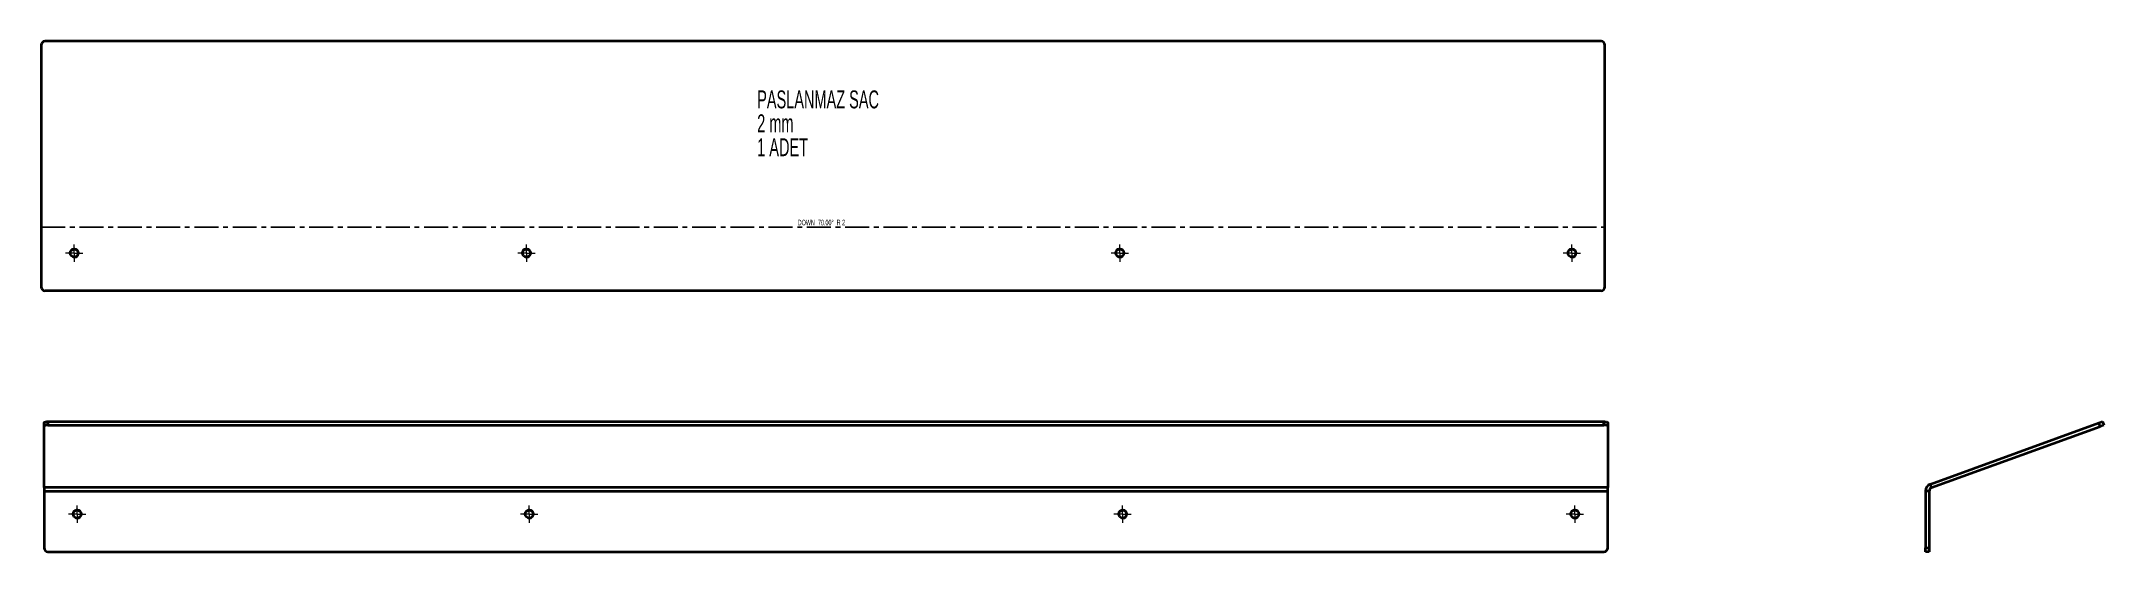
# Model space of a CAD drawing. Header units: millimetres. Extents: x -318 to 777, y -92 to 179.
import ezdxf

# ---------------------------------------------------------------- set-up
doc = ezdxf.new("R2010")
doc.units = ezdxf.units.MM
doc.linetypes.add('CENTERX2', pattern=[20.32, 12.7, -2.54, 2.54, -2.54])
doc.styles.add('SLDTEXTSTYLE0', font='TXT', dxfattribs={"width": 0.605})
doc.styles.add('SLDTEXTSTYLE1', font='TXT', dxfattribs={"width": 0.574118})

# ---------------------------------------------------------------- blocks, each defined once
blk = doc.blocks.new('SW_CENTERMARKSYMBOL_0')
at = {"color": 0, "linetype": 'Continuous', "lineweight": 18}
for p, q in [((-2.5, 0), (-4.6, 0)), ((0, 0), (-2.5, 0)), ((0, 2.5), (0, 4.6)), ((0, 0), (0, 2.5)), ((0, 0), (0, -2.5)), ((0, 0), (2.5, 0)), ((2.5, 0), (4.6, 0)), ((0, -2.5), (0, -4.6))]:
    blk.add_line(p, q, dxfattribs=at)
blk = doc.blocks.new('SW_CENTERMARKSYMBOL_1')
at = {"color": 0, "linetype": 'Continuous', "lineweight": 18}
for p, q in [((-2.5, 0), (-4.6, 0)), ((0, 0), (-2.5, 0)), ((0, 2.5), (0, 4.6)), ((0, 0), (0, 2.5)), ((0, 0), (0, -2.5)), ((0, 0), (2.5, 0)), ((2.5, 0), (4.6, 0)), ((0, -2.5), (0, -4.6))]:
    blk.add_line(p, q, dxfattribs=at)
blk = doc.blocks.new('SW_CENTERMARKSYMBOL_2')
at = {"color": 0, "linetype": 'Continuous', "lineweight": 18}
for p, q in [((-2.5, 0), (-4.6, 0)), ((0, 0), (-2.5, 0)), ((0, 2.5), (0, 4.6)), ((0, 0), (0, 2.5)), ((0, 0), (0, -2.5)), ((0, 0), (2.5, 0)), ((2.5, 0), (4.6, 0)), ((0, -2.5), (0, -4.6))]:
    blk.add_line(p, q, dxfattribs=at)
blk = doc.blocks.new('SW_CENTERMARKSYMBOL_3')
at = {"color": 0, "linetype": 'Continuous', "lineweight": 18}
for p, q in [((-2.5, 0), (-4.6, 0)), ((0, 0), (-2.5, 0)), ((0, 2.5), (0, 4.6)), ((0, 0), (0, 2.5)), ((0, 0), (0, -2.5)), ((0, 0), (2.5, 0)), ((2.5, 0), (4.6, 0)), ((0, -2.5), (0, -4.6))]:
    blk.add_line(p, q, dxfattribs=at)
blk = doc.blocks.new('SW_NOTE_0')
at = {"color": 0, "linetype": 'Continuous', "lineweight": 0, "attachment_point": 1, "style": 'SLDTEXTSTYLE0'}
for s, insert, char_height in [('PASLANMAZ SAC', (0, 12.3), 9.525), ('2 mm', (0, -0.4), 9.53), ('1 ADET', (0, -13.1), 9.53)]:
    blk.add_mtext(s, dxfattribs=dict(at, insert=insert, char_height=char_height))
blk = doc.blocks.new('SW_CENTERMARKSYMBOL_4')
at = {"color": 0, "linetype": 'Continuous', "lineweight": 18}
for p, q in [((-2.5, 0), (-4.6, 0)), ((0, 0), (-2.5, 0)), ((0, 2.5), (0, 4.6)), ((0, 0), (0, 2.5)), ((0, 0), (0, -2.5)), ((0, 0), (2.5, 0)), ((2.5, 0), (4.6, 0)), ((0, -2.5), (0, -4.6))]:
    blk.add_line(p, q, dxfattribs=at)
blk = doc.blocks.new('SW_CENTERMARKSYMBOL_5')
at = {"color": 0, "linetype": 'Continuous', "lineweight": 18}
for p, q in [((-2.5, 0), (-4.6, 0)), ((0, 0), (-2.5, 0)), ((0, 2.5), (0, 4.6)), ((0, 0), (0, 2.5)), ((0, 0), (0, -2.5)), ((0, 0), (2.5, 0)), ((2.5, 0), (4.6, 0)), ((0, -2.5), (0, -4.6))]:
    blk.add_line(p, q, dxfattribs=at)
blk = doc.blocks.new('SW_CENTERMARKSYMBOL_6')
at = {"color": 0, "linetype": 'Continuous', "lineweight": 18}
for p, q in [((-2.5, 0), (-4.6, 0)), ((0, 0), (-2.5, 0)), ((0, 2.5), (0, 4.6)), ((0, 0), (0, 2.5)), ((0, 0), (0, -2.5)), ((0, 0), (2.5, 0)), ((2.5, 0), (4.6, 0)), ((0, -2.5), (0, -4.6))]:
    blk.add_line(p, q, dxfattribs=at)
blk = doc.blocks.new('SW_CENTERMARKSYMBOL_7')
at = {"color": 0, "linetype": 'Continuous', "lineweight": 18}
for p, q in [((-2.5, 0), (-4.6, 0)), ((0, 0), (-2.5, 0)), ((0, 2.5), (0, 4.6)), ((0, 0), (0, 2.5)), ((0, 0), (0, -2.5)), ((0, 0), (2.5, 0)), ((2.5, 0), (4.6, 0)), ((0, -2.5), (0, -4.6))]:
    blk.add_line(p, q, dxfattribs=at)

msp = doc.modelspace()

# ---------------------------------------------------------------- linework, layer by layer
at = {"color": 7, "linetype": 'Continuous', "lineweight": 35}
for p, q in [((-317.5, 176.8), (-317.5, 48.3)), ((510.5, 178.8), (-315.5, 178.8)), ((512.5, 48.3), (512.5, 176.8)), ((510.5, 46.3), (-315.5, 46.3)), ((-316, -25.8), (-316, -23.9)), ((-316, -58.3), (-316, -25.8)), ((-314, -23.2), (-314, -25.1)), ((-314, -23.2), (512, -23.2)), ((-314, -25.1), (512, -25.1)), ((512, -25.1), (512, -23.2)), ((514, -23.9), (514, -25.8)), ((514, -25.8), (514, -58.3)), ((685.3, -56.5), (774.7, -23.9)), ((685.9, -58.3), (775.4, -25.8)), ((774.7, -23.9), (776.6, -23.2)), ((775.4, -25.8), (774.7, -23.9)), ((777.3, -25.1), (775.4, -25.8)), ((776.6, -23.2), (777.3, -25.1)), ((514, -58.3), (-316, -58.3)), ((-316, -58.3), (-316, -60.2)), ((-316, -60.2), (514, -60.2)), ((-316, -60.2), (-316, -90.4)), ((514, -60.2), (514, -58.3)), ((514, -90.4), (514, -60.2)), ((684.6, -60.2), (682.6, -60.2)), ((682.6, -60.2), (682.6, -90.4)), ((684.6, -60.2), (684.6, -90.4)), ((685.9, -58.3), (685.3, -56.5)), ((-314, -92.4), (512, -92.4)), ((682.6, -90.4), (684.6, -90.4)), ((682.6, -92.4), (682.6, -90.4)), ((684.6, -92.4), (682.6, -92.4)), ((684.6, -90.4), (684.6, -92.4))]:
    msp.add_line(p, q, dxfattribs=at)
at = {"color": 7, "linetype": 'CENTERX2'}
msp.add_line((-317.5, 80.1), (512.5, 80.1), dxfattribs=at)
at = {"color": 7, "linetype": 'Continuous', "lineweight": 35, "flags": 128}
for points in [[(-316, -23.9), (-316, -23.8), (-315.8, -23.6), (-315.7, -23.5), (-315.4, -23.4), (-315.1, -23.3), (-314.8, -23.3), (-314.4, -23.2), (-314, -23.2)], [(-314, -25.1), (-314.4, -25.1), (-314.8, -25.1), (-315.1, -25.2), (-315.4, -25.3), (-315.7, -25.4), (-315.8, -25.5), (-316, -25.6), (-316, -25.8)], [(512, -23.2), (512.4, -23.2), (512.8, -23.3), (513.1, -23.3), (513.4, -23.4), (513.7, -23.5), (513.8, -23.6), (514, -23.8), (514, -23.9)], [(514, -25.8), (514, -25.6), (513.8, -25.5), (513.7, -25.4), (513.4, -25.3), (513.1, -25.2), (512.8, -25.1), (512.4, -25.1), (512, -25.1)]]:
    msp.add_lwpolyline(points, dxfattribs=at)
at = {"color": 7, "linetype": 'Continuous', "lineweight": 35}
for centre in [(-300, 66.3), (-60, 66.3), (255, 66.3), (495, 66.3), (-298.5, -72.4), (-58.5, -72.4), (256.5, -72.4), (496.5, -72.4)]:
    msp.add_circle(centre, 2.1, dxfattribs=at)
for centre, radius, start, end in [((-315.5, 176.8), 2, 90, 180), ((510.5, 176.8), 2, 0, 90), ((-315.5, 48.3), 2, 180, 270), ((510.5, 48.3), 2, 270, 0), ((686.6, -60.2), 4, 110, 180), ((686.6, -60.2), 2, 110, 180), ((-314, -90.4), 2, 180, 270), ((512, -90.4), 2, 270, 0)]:
    msp.add_arc(centre, radius, start, end, dxfattribs=at)
at = {"color": 7, "linetype": 'Continuous', "lineweight": 18}
for centre in [(-300, 66.3), (-60, 66.3), (255, 66.3), (495, 66.3), (-298.5, -72.4), (-58.5, -72.4), (256.5, -72.4), (496.5, -72.4)]:
    msp.add_arc(centre, 2.5, 255, 195, dxfattribs=at)

# ---------------------------------------------------------------- block references
at = {"color": 7, "linetype": 'Continuous', "lineweight": 0}
msp.add_blockref('SW_NOTE_0', (62.5, 140.4), dxfattribs=at)
at = {"color": 7, "linetype": 'Continuous', "lineweight": 18}
for name, p in [('SW_CENTERMARKSYMBOL_5', (-300, 66.3)), ('SW_CENTERMARKSYMBOL_4', (-60, 66.3)), ('SW_CENTERMARKSYMBOL_7', (255, 66.3)), ('SW_CENTERMARKSYMBOL_6', (495, 66.3)), ('SW_CENTERMARKSYMBOL_2', (-298.5, -72.4)), ('SW_CENTERMARKSYMBOL_3', (-58.5, -72.4)), ('SW_CENTERMARKSYMBOL_0', (256.5, -72.4)), ('SW_CENTERMARKSYMBOL_1', (496.5, -72.4))]:
    msp.add_blockref(name, p, dxfattribs=at)

# ---------------------------------------------------------------- texts
at = {"color": 7, "linetype": 'Continuous', "lineweight": 0, "insert": (96.6, 84), "char_height": 3, "attachment_point": 2, "style": 'SLDTEXTSTYLE1'}
msp.add_mtext('DOWN  70.00°  R 2', dxfattribs=at)

doc.saveas('drawing.dxf')
